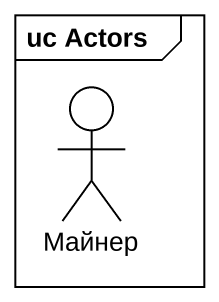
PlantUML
@startuml
mainframe uc Actors
actor Майнер
@enduml
